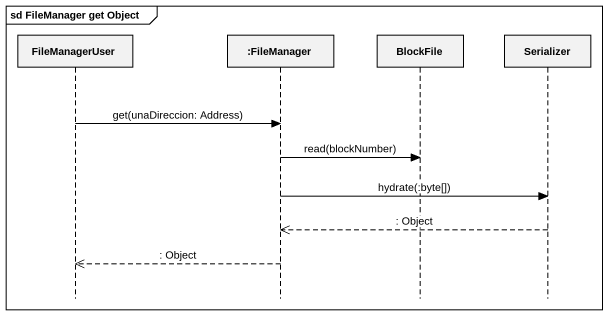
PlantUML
@startuml
mainframe sd FileManager get Object
hide footbox
participant FileManagerUser
participant ":FileManager" as FileManager
participant BlockFile
participant Serializer

FileManagerUser -> FileManager : get(unaDireccion: Address)
FileManager -> BlockFile : read(blockNumber)
FileManager -> Serializer : hydrate(:byte[])
Serializer -->> FileManager : : Object
FileManager -->> FileManagerUser : : Object
@enduml
